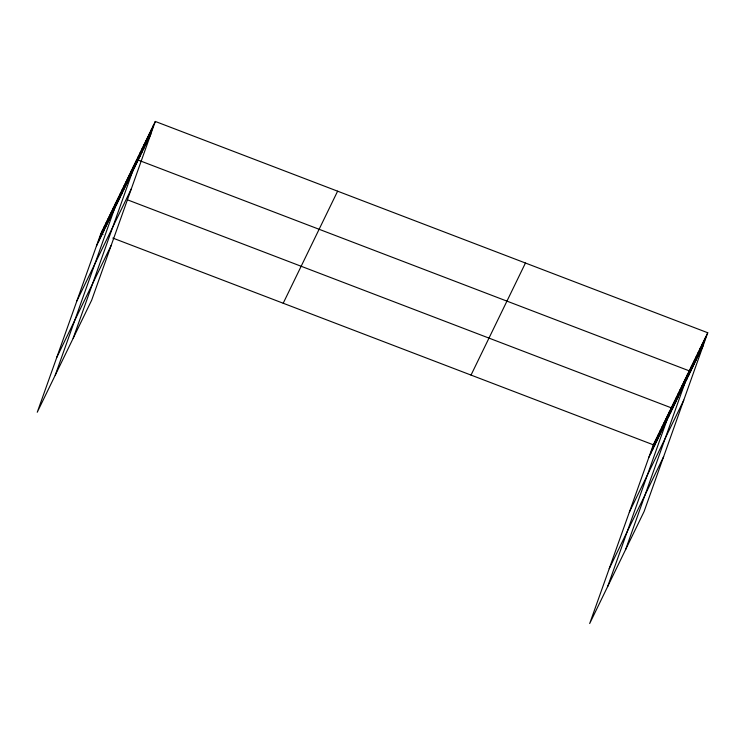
<?xml version="1.0" encoding="UTF-8"?>
<svg xmlns="http://www.w3.org/2000/svg" width="745" height="745" viewBox="0 0 745 745"><rect width="100%" height="100%" fill="white"/><g stroke="black" fill="none" stroke-linecap="round" stroke-linejoin="round"><path stroke-width="1.12" d="M155.314 121.454L100.892 233.511L37.25 412.246L91.672 300.188L155.314 121.454L707.75 332.754L644.108 511.489L589.686 623.546L653.328 444.812L707.75 332.754M98.228 242.349L102.689 229.814M100.026 238.651L104.486 226.117M101.823 234.954L106.284 222.42M103.611 231.257L108.081 218.723M105.408 227.56L109.869 215.026M107.206 223.863L111.666 211.329M109.003 220.157L113.464 207.622M110.8 216.46L115.261 203.925M112.597 212.763L117.058 200.228M55.205 375.266L118.855 196.531M116.183 205.369L120.643 192.834M117.98 201.672L122.441 189.137M119.777 197.974L124.238 185.44M121.575 194.277L126.035 181.743M123.372 190.58L127.833 178.046M125.16 186.883L129.63 174.349M126.957 183.186L131.427 170.652M128.755 179.489L133.215 166.954M130.552 175.783L135.013 163.257M73.168 338.286L136.81 159.551L689.246 370.852L625.604 549.587M134.193 168.277L138.663 155.742M136.046 164.468L140.507 151.933M137.9 160.659L142.36 148.125M139.743 156.85L144.213 144.316M141.597 153.042L146.057 140.507M143.45 149.233L147.91 136.698M145.294 145.424L149.764 132.889M147.147 141.606L151.608 129.081M149 137.797L153.461 125.262M650.664 453.649L655.125 441.115M652.462 449.952L656.922 437.417M654.259 446.246L658.72 433.72M656.056 442.549L660.517 430.014M657.844 438.852L662.314 426.317M659.642 435.154L664.112 422.62M661.439 431.457L665.9 418.923M663.236 427.76L667.697 415.226M665.034 424.063L669.494 411.529M607.65 586.566L671.292 407.832L127.535 199.856M668.619 416.669L673.089 404.135M670.416 412.972L674.886 400.438M672.214 409.275L676.674 396.74M674.011 405.578L678.471 393.043M675.808 401.881L680.269 389.346M677.605 398.175L682.066 385.64M679.393 394.478L683.863 381.943M681.191 390.78L685.661 378.246M682.988 387.083L687.449 374.549M686.639 379.578L691.099 367.043M688.482 375.769L692.952 363.234M690.336 371.96L694.796 359.425M692.189 368.151L696.65 355.616M694.033 364.342L698.503 351.808M695.886 360.524L700.347 347.99M697.739 356.715L702.2 344.181M699.583 352.906L704.053 340.372M701.436 349.098L705.897 336.563M96.431 246.046L150.853 133.988M76.903 300.896L131.316 188.839M56.778 357.395L111.201 245.347M283.202 303.243L337.615 191.186M471.026 375.08L525.448 263.022M648.867 457.346L703.289 345.289M629.339 512.188L683.761 400.13M609.214 568.696L663.637 456.638M100.892 233.511L103.061 234.34M112.83 238.074L653.328 444.812"/></g></svg>
